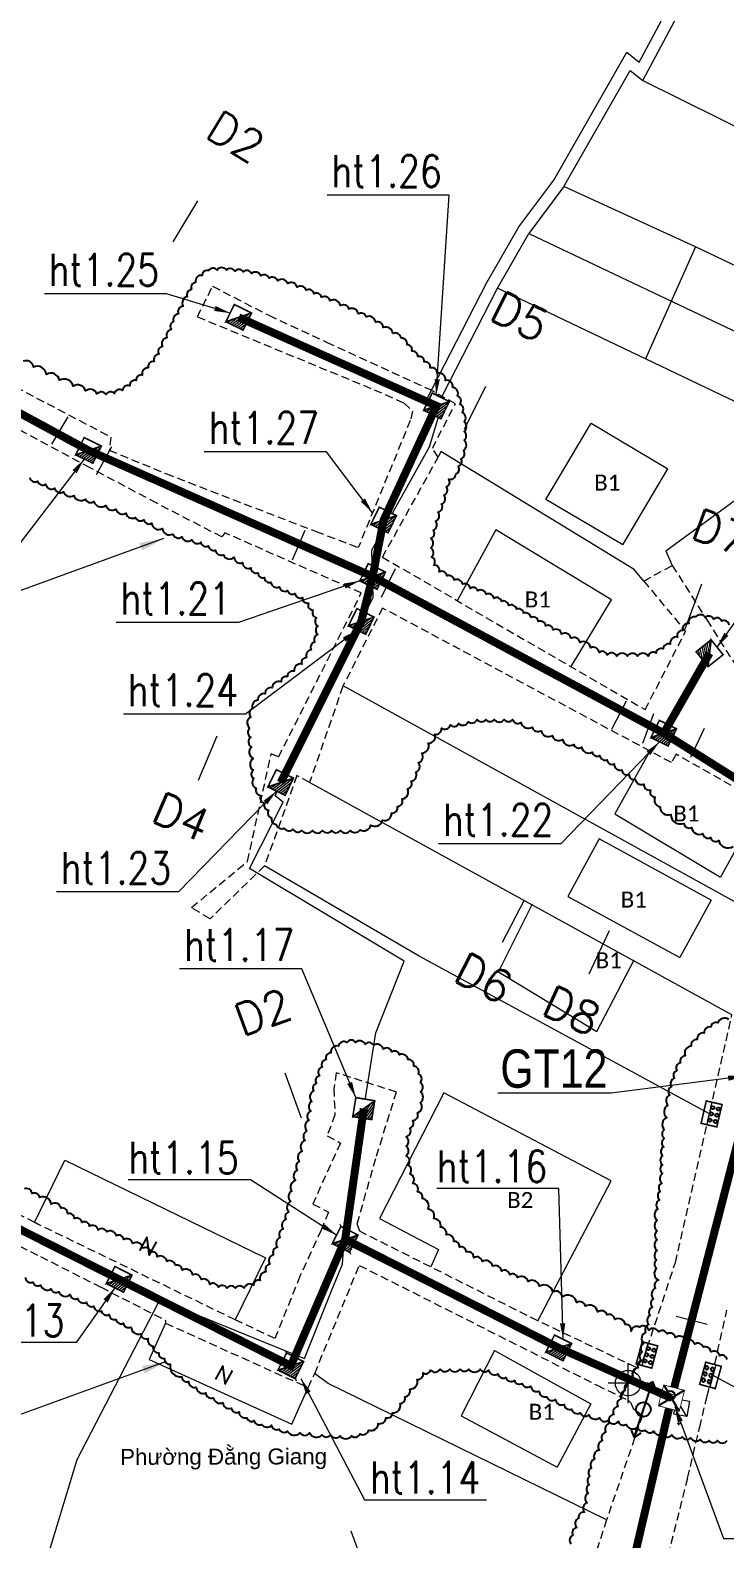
# Model space of a CAD drawing. Header units: metres. Extents: x -225 to 1156, y -96 to 896.
# Drawn here: x 869.5 to 913, y 89.4 to 183.8 of the extents above; entities that cross this region are included whole.
import ezdxf

# ---------------------------------------------------------------- set-up
doc = ezdxf.new("R2010")
doc.units = ezdxf.units.M
doc.header["$MEASUREMENT"] = 0
doc.header["$PDMODE"] = 2
doc.header["$PDSIZE"] = 0.1
for name, pattern in [('ACAD_ISO05W100', [33, 24, -3, 0, -3, 0, -3]), ('DASHED', [0.75, 0.5, -0.25]), ('HIDDEN', [0.375, 0.25, -0.125])]:
    doc.linetypes.add(name, pattern=pattern)
for name, color, linetype in [('Diep_Layer8', 8, 'Continuous'), ('duong', 3, 'Continuous'), ('ga', 5, 'Continuous'), ('GHI CHU', 7, 'Continuous'), ('NOI', 2, 'Continuous'), ('TK cong D300', 7, 'ACAD_ISO05W100'), ('TUYEN', 7, 'Continuous')]:
    doc.layers.add(name, color=color, linetype=linetype)
for name, color, linetype, lineweight in [('LC Khac', 4, 'Continuous', 9), ('LC MANH DUT', 35, 'HIDDEN', 5), ('LC Net dam 1', 30, 'Continuous', 30), ('LC Net manh', 239, 'Continuous', 5), ('LC Net thay', 7, 'Continuous', 25), ('LC Text1', 3, 'Continuous', 20), ('LC Text2', 7, 'Continuous', 25), ('Level 10', 7, 'Continuous', 0), ('Level 46', 7, 'Continuous', 0), ('TK ga cong D300', 4, 'Continuous', 25), ('TK ga cong D500', 7, 'Continuous', 25)]:
    doc.layers.add(name, color=color, linetype=linetype, lineweight=lineweight)
doc.styles.add('ghi chu', font='arial.ttf')
doc.styles.add('LC 3', font='vnsimli.shx', dxfattribs={"width": 0.75})
doc.styles.add('Legend', font='calibri.ttf')
doc.styles.add('T2', font='', dxfattribs={"width": 0.8})
doc.styles.add('TENCOC', font='Vnromanc.shx')
doc.styles.get('T2').set_extended_font_data('.VnArialH')
doc.linetypes.add('ZIGZAG', pattern='A,0.0001,-0.2,[131,ltypeshp.shx,S=0.2,R=0,X=-0.2,Y=0],-0.4,[131,ltypeshp.shx,S=0.2,R=180,X=0.2,Y=0],-0.2', length=0.8001)
doc.dimstyles.get("Standard").update_dxf_attribs({"dimtxt": 0.18, "dimasz": 0.18, "dimexe": 0.18, "dimexo": 0.0625, "dimgap": 0.09, "dimtad": 0, "dimtih": 1, "dimtoh": 1, "dimdec": 4, "dimzin": 0, "dimdsep": 46, "dimtxsty": 'Standard', "dimcen": 0.09, "dimadec": 0, "dimazin": 0, "dimtfac": 1, "dimtdec": 4, "dimtofl": 0, "dimtmove": 0, "dimatfit": 3, "dimfxl": 1, "dimtolj": 1, "dimtzin": 0, "dimarcsym": 0})

# ---------------------------------------------------------------- blocks, each defined once
blk = doc.blocks.new('dj')
at = {"layer": 'Diep_Layer8', "color": 6}
blk.add_line((598291.756, 2304639.493), (598295.458, 2304639.493), dxfattribs=at)
for points in [[(598292.139, 2304639.811), (598291.756, 2304639.493)], [(598292.139, 2304639.175), (598291.756, 2304639.493)], [(598295.074, 2304639.811), (598295.458, 2304639.493)], [(598295.074, 2304639.175), (598295.458, 2304639.493)]]:
    blk.add_lwpolyline(points, dxfattribs=at)
blk.add_circle((598293.607, 2304639.493), 0.459, dxfattribs=at)
blk = doc.blocks.new('NENHIENTRANG')
at = {"layer": 'duong', "color": 4, "linetype": 'HIDDEN', "lineweight": 0, "ltscale": 2}
for p, q in [((-54.682, 76.03), (-53.731, 77.947)), ((-53.731, 77.947), (-50.207, 76.123)), ((-74.039, 75.83), (-60.095, 68.499)), ((-54.682, 76.03), (-43.607, 71.462)), ((-50.207, 76.123), (-46.592, 74.441)), ((-46.592, 74.441), (-40.11, 71.476)), ((-43.607, 71.462), (-41.73, 70.632)), ((-38.532, 70.577), (-40.11, 71.476)), ((-61.395, 66.575), (-68.511, 70.4)), ((-41.73, 70.632), (-41.209, 70.121)), ((-41.209, 70.121), (-41.35, 69.542)), ((-39.964, 67.8), (-38.532, 70.577)), ((-41.35, 69.542), (-44.609, 61.587)), ((-60.095, 68.499), (-60.199, 67.679)), ((-60.199, 67.679), (-56.653, 66.209)), ((-43.101, 60.973), (-39.605, 67.233)), ((-39.605, 67.233), (-39.964, 67.8)), ((-57.223, 64.354), (-61.395, 66.575)), ((-56.653, 66.209), (-47.253, 62.587)), ((-53.154, 62.245), (-57.223, 64.354)), ((-52.963, 62.503), (-53.154, 62.245)), ((-44.418, 58.737), (-52.963, 62.503)), ((-47.253, 62.587), (-44.609, 61.587)), ((-43.101, 60.973), (-26.649, 51.436)), ((-26.737, 59.481), (-24.95, 60.465)), ((-24.95, 60.465), (-22.793, 57.053)), ((-49.597, 48.469), (-44.418, 58.737)), ((-26.737, 59.481), (-24.118, 56.328)), ((-43.095, 57.796), (-45.571, 52.903)), ((-25.007, 48.117), (-43.095, 57.796)), ((-22.793, 57.053), (-16.649, 47.387)), ((-26.653, 51.429), (-24.118, 56.328)), ((-45.571, 52.903), (-47.655, 46.879)), ((-51.546, 41.933), (-50.061, 48.657)), ((-49.6, 48.471), (-50.061, 48.657)), ((-24.709, 48.639), (-25.007, 48.117)), ((-19.96, 45.955), (-24.709, 48.639)), ((-48.45, 47.302), (-50.476, 41.65)), ((-47.655, 46.879), (-48.45, 47.302)), ((-55.053, 39.035), (-51.546, 41.933)), ((-50.476, 41.65), (-53.889, 38.335)), ((-53.889, 38.335), (-55.053, 39.035)), ((-24.754, 16.808), (-21.217, 32.317)), ((-45.988, 28.701), (-46.143, 27.7)), ((-42.223, 27.488), (-45.988, 28.701)), ((-46.143, 27.7), (-46.068, 26.062)), ((-43.47, 23.476), (-42.223, 27.488)), ((-46.068, 26.062), (-46.557, 24.753)), ((-46.557, 24.753), (-45.717, 24.296)), ((-45.717, 24.296), (-47.462, 20.478)), ((-44.674, 19.245), (-43.47, 23.476)), ((-64.863, 19.316), (-68.1, 20.998)), ((-47.462, 20.478), (-46.464, 19.972)), ((-46.464, 19.972), (-46.943, 18.847)), ((-68.478, 19.188), (-64.514, 17.186)), ((-52.315, 13.226), (-64.879, 19.324)), ((-52.315, 13.226), (-64.863, 19.316)), ((-44.519, 18.768), (-44.674, 19.245)), ((-46.943, 18.847), (-48.259, 15.966)), ((-40.069, 16.537), (-44.519, 18.768)), ((-64.514, 17.186), (-60.717, 15.27)), ((-47.339, 9.872), (-44.545, 16.637)), ((-44.545, 16.637), (-29.655, 9.129)), ((-33.372, 13.166), (-40.069, 16.537)), ((-26.75, 10.785), (-24.754, 16.808)), ((-60.717, 15.27), (-56.68, 13.19)), ((-48.259, 15.966), (-49.828, 12.056)), ((-49.828, 12.056), (-52.315, 13.226)), ((-22.44, 9.752), (-21.531, 13.84)), ((-56.68, 13.19), (-56.682, 13.021)), ((-56.682, 13.021), (-47.739, 8.983)), ((-27.233, 10.255), (-33.372, 13.166)), ((-26.75, 10.785), (-27.233, 10.255)), ((-47.739, 8.983), (-47.339, 9.872)), ((-22.769, 8.461), (-22.44, 9.752)), ((-29.655, 9.129), (-27.684, 8.176)), ((-27.684, 8.176), (-27.538, 8.022)), ((-27.538, 8.022), (-27.407, 7.68)), ((-27.407, 7.68), (-27.082, 7.444)), ((-23.234, 6.509), (-22.769, 8.461)), ((-26.821, 7.244), (-29.062, 0.71)), ((-27.082, 7.444), (-26.821, 7.244)), ((-23.992, 3.322), (-23.234, 6.509)), ((-23.992, 3.322), (-26.028, -4.664)), ((-29.062, 0.71), (-31.812, -7.882))]:
    blk.add_line(p, q, dxfattribs=at)
at = {"layer": 'ga', "linetype": 'Continuous', "lineweight": 0}
for p, q in [((-24.715, 8.287), (-24.881, 7.33)), ((-24.715, 8.287), (-23.871, 8.14)), ((-23.871, 8.14), (-24.038, 7.183))]:
    blk.add_line(p, q, dxfattribs=at)
at = {"layer": 'ga', "linetype": 'Continuous', "lineweight": 0, "flags": 128}
for points in [[(-24.038, 7.183), (-24.715, 8.287)], [(-24.038, 7.183), (-24.881, 7.33)]]:
    blk.add_lwpolyline(points, dxfattribs=at)
at = {"layer": 'Level 10', "color": 8, "linetype": 'ByBlock', "lineweight": 13}
for p, q in [((-26.8, 90.82), (-21.82, 100.13)), ((-31.73, 84.18), (-27.58, 91.46)), ((-27.58, 91.46), (-26.8, 90.82)), ((-26.8, 90.82), (-6.48, 80.77)), ((-31.73, 84.18), (-33.94, 81.25)), ((-23.49, 80.42), (-31.73, 84.18)), ((-35.89, 77.82), (-33.94, 81.25)), ((-33.94, 81.25), (-13.961, 71.751)), ((-13.97, 75.87), (-23.49, 80.42)), ((-39.365, 71.052), (-35.89, 77.82)), ((-17.34, 68.96), (-35.89, 77.82)), ((-25.35, 61.38), (-15.91, 68.29)), ((-39.44, 67.59), (-39.605, 67.233)), ((-27.33, 60.2), (-39.44, 67.59)), ((-25.35, 61.38), (-24.95, 60.465)), ((-26.737, 59.481), (-27.33, 60.2)), ((-19.475, 38.537), (-45.55, 52.92)), ((-21.217, 32.317), (-47.655, 46.879)), ((-40.8, 35.99), (-50.476, 41.65)), ((-22.628, 26.127), (-40.8, 35.99)), ((-46.49, 9.25), (-47.34, 9.871)), ((-19.96, 8.43), (-22.44, 9.752)), ((-29.11, 0.73), (-46.49, 9.25))]:
    blk.add_line(p, q, dxfattribs=at)
at = {"layer": 'Level 10', "color": 8, "linetype": 'ByBlock', "lineweight": 0}
for p, q in [((-23.49, 80.42), (-26.63, 73.4)), ((-32.86, 64.59), (-30.03, 69.37)), ((-30.03, 69.37), (-25.22, 66.52)), ((-28.04, 61.75), (-25.22, 66.52)), ((-28.04, 61.75), (-32.86, 64.59)), ((-35.99, 62.69), (-38.408, 58.253)), ((-28.75, 58.31), (-35.99, 62.69)), ((-31.286, 54.124), (-28.75, 58.31)), ((-26.363, 48.843), (-28.54, 44.91)), ((-28.54, 44.91), (-21.92, 40.94)), ((-19.575, 45.232), (-21.92, 40.94)), ((-29.53, 43.34), (-31.49, 39.74)), ((-22.52, 39.51), (-29.53, 43.34)), ((-31.49, 39.74), (-24.48, 35.91)), ((-35.82, 35.01), (-33.7, 39.27)), ((-22.52, 39.51), (-24.48, 35.91)), ((-35.82, 35.01), (-29.67, 31.29)), ((-29.67, 31.29), (-27.33, 35.76)), ((-39.26, 27.44), (-43.29, 19.58)), ((-28.77, 21.94), (-39.26, 27.44)), ((-64.879, 19.324), (-62.99, 23.215)), ((-62.99, 23.215), (-50.426, 17.118)), ((-33.372, 13.166), (-28.77, 21.94)), ((-43.29, 19.58), (-39.59, 17.64)), ((-50.426, 17.118), (-52.315, 13.226)), ((-39.59, 17.64), (-40.069, 16.537)), ((-56.682, 13.021), (-57.701, 10.734)), ((-57.701, 10.734), (-48.769, 6.702)), ((-48.769, 6.702), (-47.739, 8.983))]:
    blk.add_line(p, q, dxfattribs=at)
at = {"layer": 'Level 10', "color": 8, "linetype": 'ByBlock', "lineweight": 0, "ltscale": 2}
for p, q in [((-36.09, 11.31), (-38.16, 7.22)), ((-36.09, 11.31), (-30.04, 7.97)), ((-30.04, 7.97), (-32.15, 4.01)), ((-38.16, 7.22), (-32.15, 4.01))]:
    blk.add_line(p, q, dxfattribs=at)
at = {"layer": 'Level 10', "color": 1, "linetype": 'Continuous', "lineweight": 13, "flags": 128}
blk.add_lwpolyline([(-66.25, -8.88), (-62.21, 4.49), (-57.14, 14.28), (-54.81, 13.59), (-47.98, 10.8), (-46.24, 15.14), (-45.6, 16.72)], dxfattribs=at)
at = {"layer": 'Level 10', "color": 8, "linetype": 'Continuous', "lineweight": 0}
blk.add_point((-24.54, 6.74), dxfattribs=at)
at = {"layer": 'Level 46', "color": 1, "linetype": 'Continuous', "lineweight": 0, "ltscale": 2, "flags": 128}
blk.add_lwpolyline([(-46.24, 15.14), (-45.6, 16.72), (-45.46, 18.94), (-43.51, 31.19), (-41.73, 35.68), (-51.42, 41.48), (-49.31, 45.63), (-49.82, 46.03), (-49.11, 47.71), (-46.22, 53.26), (-43.68, 58.48), (-43.75, 61.41), (-40.14, 67.88), (-39.41, 70.3), (-40.35, 70.78), (-36.55, 78.18), (-34.56, 81.67), (-32.36, 84.59), (-27.79, 92.61), (-27.03, 91.98), (-22.5, 100.45)], dxfattribs=at)
at = {"layer": 'Diep_Layer8', "linetype": 'Continuous', "lineweight": 0, "rotation": 71.63617217680701}
blk.add_blockref('dj', (1998756.842, -1293894.453), dxfattribs=at)
at = {"layer": 'GHI CHU', "linetype": 'Continuous', "lineweight": 0, "char_height": 1, "attachment_point": 1}
for s, width, heights, insert, rotation, style in [('N', 2.31409, [0.2], (-57.568, 17.156), 151.40021, 'Legend'), ('N', 2.31409, [0.2], (-52.815, 9.095), 151.40021, 'Legend'), ('\\pt3;Phường Đằng Giang', 20.90461, [0], (-59.522, 5.141), 0.17612, 'ghi chu')]:
    blk.add_mtext_dynamic_manual_height_columns(s, width=width, gutter_width=1, heights=heights, dxfattribs=dict(at, insert=insert, rotation=rotation, style=style))
at = {"layer": 'Level 10', "color": 8, "linetype": 'Continuous', "lineweight": 13, "style": 'Legend'}
for s, p in [('B1', (-29.84, 65.15)), ('B1', (-34.187, 57.833)), ('B1', (-24.89, 44.43)), ('B1', (-28.18, 39.04)), ('B1', (-29.75, 35.24)), ('B2', (-35.29, 20.23))]:
    blk.add_text(s, height=1, dxfattribs=at).set_placement(p)
at = {"layer": 'Level 10', "color": 8, "linetype": 'Continuous', "lineweight": 0, "style": 'Legend'}
blk.add_text('B1', height=1, dxfattribs=at).set_placement((-33.94, 6.97))
blk = doc.blocks.new('bu lon')
at = {"layer": 'LC Khac', "color": 9}
for p, q in [((0, -0.786), (0, 0.786)), ((0.786, 0), (-0.786, 0))]:
    blk.add_line(p, q, dxfattribs=at)
at = {"layer": 'LC Khac', "color": 7}
blk.add_circle((0, 0), 0.5, dxfattribs=at)
blk = doc.blocks.new('MM')
at = {"layer": 'LC Khac', "xscale": 2.289702860291335, "yscale": 2.289702860291335, "zscale": 2.289702860291335}
blk.add_blockref('bu lon', (0, 0), dxfattribs=at)
blk = doc.blocks.new('COCTRENTUYEN')
at = {"layer": 'TUYEN', "color": 5, "lineweight": 0}
for p, q in [((18.043, 244.177), (16.499, 241.605)), ((36.068, 232.545), (34.739, 229.856)), ((49.605, 220.171), (48.562, 217.358)), ((19.259, 210.645), (18.082, 207.886)), ((38.489, 200.393), (37.118, 197.724)), ((43.822, 198.459), (42.551, 195.741))]:
    blk.add_line(p, q, dxfattribs=at)
at = {"layer": 'TUYEN', "color": 2, "lineweight": 0}
for p, q in [((9.922, 230.643), (8.893, 228.928)), ((12.666, 228.762), (11.699, 227.012)), ((24.755, 223.521), (23.97, 221.682)), ((30.429, 221.137), (29.543, 219.345)), ((44.887, 212.845), (43.973, 211.066)), ((46.599, 212.061), (45.904, 210.186)), ((49.756, 211.139), (48.909, 209.327)), ((23.513, 189.579), (24.534, 186.758)), ((26.949, 180.09), (27.63, 178.209)), ((48.013, 174.339), (49.949, 173.837)), ((23.544, 172.168), (24.229, 170.288)), ((45.458, 171.036), (44.552, 169.253)), ((27.65, 160.892), (28.676, 158.073))]:
    blk.add_line(p, q, dxfattribs=at)
at = {"layer": 'LC MANH DUT', "xscale": 0.6987324145411622, "yscale": 0.6987324145411622, "zscale": 0.6987324145411622, "rotation": 359.999216292062}
blk.add_blockref('MM', (45.005, 170.144), dxfattribs=at)
at = {"layer": 'TUYEN', "color": 5, "lineweight": 0, "style": 'TENCOC'}
for s, rotation, p in [('D2', 329.03536, (18.422, 248.234)), ('D5', 333.69576, (36.214, 236.815)), ('D7', 339.66404, (48.811, 223.099)), ('D4', 336.88602, (15.043, 205.377)), ('D6', 332.80606, (33.951, 195.416)), ('D8', 334.92312, (39.472, 193.318))]:
    blk.add_text(s, height=2, rotation=rotation, dxfattribs=at).set_placement(p)
at = {"layer": 'TUYEN', "color": 2, "lineweight": 0, "style": 'TENCOC'}
blk.add_text('D2', height=2, rotation=19.90392, dxfattribs=at).set_placement((20.823, 191.834))
blk = doc.blocks.new('GALOAI1')
at = {"layer": 'TK ga cong D500', "const_width": 0.1}
blk.add_lwpolyline([(-1.3, 1.3), (-1.3, 0), (0, 0), (0, 1.3), (-1.3, 1.3)], dxfattribs=at)
at = {"linetype": 'Continuous'}
blk.add_wipeout([(-1.3, 1.3), (0, 1.3), (0, 0), (-1.3, 0)], dxfattribs=at)
for p, q in [((0, 1.3), (-1.3, 0)), ((-1.3, 1.3), (0, 0))]:
    blk.add_line(p, q)
at = {"layer": 'TK ga cong D500'}
for p, q in [((-0.811, 0.78), (-0.749, 0.78)), ((-0.78, 0.811), (-0.78, 0.749))]:
    blk.add_line(p, q, dxfattribs=at)
for radius in [0.3, 0.0306]:
    blk.add_circle((-0.78, 0.78), radius, dxfattribs=at)
blk = doc.blocks.new('GALOAI2')
at = {"linetype": 'Continuous'}
blk.add_wipeout([(-0.6, 0.6), (0.6, 0.6), (0.6, -0.6), (-0.6, -0.6)], dxfattribs=at)
at = {"layer": 'LC Net manh', "linetype": 'Continuous'}
h = blk.add_hatch(dxfattribs=at)
h.set_pattern_fill('ANSI31', color=256, angle=18.72017)
h.set_pattern_definition([(63.720168, (-430.56159, -204.90511), (-0.112080292, 0.05534445), [])])
h.paths.add_polyline_path([(0.6, 0.6), (-0.6, -0.6), (0.6, -0.6)])
at = {"layer": 'TK ga cong D300', "const_width": 0.1}
blk.add_lwpolyline([(-0.6, -0.6), (0.6, -0.6), (0.6, 0.6), (-0.6, 0.6), (-0.6, -0.6), (0.6, 0.6)], dxfattribs=at)
blk = doc.blocks.new('HOGATHU')
at = {"layer": 'LC Net manh', "color": 2, "linetype": 'Continuous', "flags": 128}
blk.add_lwpolyline([(0.72, 0), (-0.72, 0)], dxfattribs=at)
at = {"layer": 'NOI', "color": 5, "const_width": 0.1}
blk.add_lwpolyline([(0.72, -0.65), (-0.72, -0.65), (-0.72, 0.36), (0.72, 0.36), (0.72, -0.65)], dxfattribs=at)
at = {"layer": 'TK cong D300'}
for centre in [(-0.401, -0.128), (-0.401, -0.488), (0, -0.128), (0, -0.488), (0.401, -0.128), (0.401, -0.488)]:
    blk.add_circle(centre, 0.101, dxfattribs=at)

msp = doc.modelspace()

# ---------------------------------------------------------------- linework, layer by layer
at = {"layer": 'TK ga cong D500', "linetype": 'DASHED', "ltscale": 3, "const_width": 0.5}
msp.add_lwpolyline([(862.425, -69.311), (867.265, -51.404), (872.167, -33.567), (876.997, -17.364), (881.282, -2.989), (885.567, 11.386), (891.421, 30.509), (897.406, 49.592), (903.392, 68.676), (905.7, 81.113), (909.683, 98.195), (914.695, 117.556), (920.68, 131.525), (921.53, 132.508), (925.414, 134.628), (947.645, 148.101), (950.687, 149.944), (965.237, 158.736), (979.788, 167.53), (994.765, 176.449)], dxfattribs=at)

# ---------------------------------------------------------------- block references
at = {"layer": 'LC Net dam 1', "linetype": 'Continuous', "lineweight": 0}
msp.add_blockref('NENHIENTRANG', (934.683, 89.868), dxfattribs=at)
at = {"layer": 'LC Net dam 1', "linetype": 'Continuous'}
for p, rotation in [((912.051, 116.019), 76.90929000489328), ((908.007, 100.935), 74.87537840154896)]:
    msp.add_blockref('HOGATHU', p, dxfattribs=dict(at, rotation=rotation))
at = {"layer": 'LC Net dam 1', "linetype": 'Continuous', "xscale": -1, "rotation": 254.8753784014817}
msp.add_blockref('HOGATHU', (912.265, 99.579), dxfattribs=at)
at = {"layer": 'LC Text2', "linetype": 'Continuous', "lineweight": 0}
msp.add_blockref('COCTRENTUYEN', (861.965, -71.013), dxfattribs=at)

# ---------------------------------------------------------------- texts
at = {"layer": 'LC Text1', "color": 3, "style": 'LC 3', "width": 0.8}
for s, rotation, p in [('ht1.26', 359.99922, (888.395, 174.018)), ('ht1.25', 359.99922, (870.695, 167.844)), ('ht1.27', 359.99922, (880.712, 157.951)), ('ht1.21', 359.99922, (875.194, 147.257)), ('ht1.24', 359.99922, (875.649, 141.521)), ('ht1.22', 359.99922, (895.379, 133.4)), ('ht1.23', 359.99922, (871.452, 130.391)), ('ht1.17', 359.99922, (879.166, 125.565)), ('ht1.15', 359.99922, (875.68, 112.249)), ('ht1.16', 359.99922, (894.992, 111.709)), ('ht1.13', 359.99922, (864.771, 102.059)), ('ht1.14', 0.00078, (890.809, 92.22))]:
    msp.add_text(s, height=1.9947, rotation=rotation, dxfattribs=at).set_placement(p)
at = {"layer": 'LC Text2', "style": 'T2', "width": 0.8}
msp.add_text('GT12', height=2.4, rotation=0, dxfattribs=at).set_placement((898.967, 117.627))

# ---------------------------------------------------------------- leaders
at = {"layer": 'LC Net thay', "linetype": 'Continuous'}
for points, override in [([(877.878, 152.011), (848.121, 141.243), (800.058, 141.243)], {"dimtxt": 0.5, "dimasz": 1.5, "dimgap": 0.09, "dimtad": 0, "dimdec": 2, "dimdsep": 0, "dimtdec": 2, "dimtix": 1, "dimlwd": 0, "dimlwe": 0}), ([(914.229, 118.349), (905.903, 117.296), (898.802, 117.296)], {"dimtxt": 0.5, "dimasz": 1, "dimgap": 0.09, "dimtad": 0, "dimdec": 2, "dimdsep": 0, "dimtdec": 2, "dimtix": 1, "dimlwd": 0, "dimlwe": 0}), ([(878.037, 100.476), (848.281, 89.708), (800.218, 89.708)], {"dimtxt": 0.5, "dimasz": 1.5, "dimgap": 0.09, "dimtad": 0, "dimdec": 2, "dimdsep": 0, "dimtdec": 2, "dimtix": 1, "dimlwd": 0, "dimlwe": 0})]:
    msp.add_leader(points, dimstyle='Standard', override=override, dxfattribs=at)

# ---------------------------------------------------------------- next in the draw order: block references
at = {"layer": 'LC Net dam 1', "linetype": 'Continuous'}
for p, rotation in [((882.588, 165.865), 333.7887338874639), ((894.973, 160.321), 333.7887338874639), ((873.186, 157.532), 333.7887338874639), ((891.663, 153.175), 333.7887338874639), ((890.972, 149.639), 333.7887338874639), ((890.261, 146.823), 333.7887338874639), ((912.071, 144.833), 218.6058655625236), ((909.2, 139.827), 333.7887338874639), ((885.218, 136.738), 333.7887338874639), ((890.418, 116.319), 350.9553334652744), ((889.255, 108.136), 333.2601689759512), ((875.104, 105.63), 333.2601689759512), ((902.626, 101.34), 333.2601689759512), ((885.852, 100.215), 333.2601689759512)]:
    msp.add_blockref('GALOAI2', p, dxfattribs=dict(at, rotation=rotation))
at = {"layer": 'TK ga cong D500', "rotation": 345.4850414724394}
msp.add_blockref('GALOAI1', (910.149, 97.403), dxfattribs=at)

# ---------------------------------------------------------------- next in the draw order: linework, layer by layer
at = {"layer": 'LC Net thay', "linetype": 'Continuous', "flags": 128}
for points in [[(913.287, 146.589, 0.520567), (912.841, 146.849, 0.520567), (912.841, 146.849, 0.520567), (912.321, 146.96, 0.520567), (912.321, 146.96, 0.520567), (911.801, 147.072, 0.520567), (911.801, 147.072, 0.520567), (911.206, 147.109, 0.520567), (911.206, 147.109, 0.520567), (910.76, 146.7, 0.520567), (910.76, 146.7, 0.520567), (910.388, 146.254, 0.520567), (910.388, 146.254, 0.520567), (910.053, 145.845, 0.520567), (910.053, 145.845, 0.520567), (909.607, 145.4, 0.520567), (909.607, 145.4, 0.520567), (909.161, 145.102, 0.520567), (909.161, 145.102, 0.520567), (908.715, 144.842, 0.520567), (908.715, 144.842, 0.520567), (908.232, 144.657, 0.520567), (908.232, 144.657, 0.520567), (907.563, 144.657, 0.520567), (907.563, 144.657, 0.520567), (906.931, 144.657, 0.520567), (906.931, 144.657, 0.520567), (906.262, 144.657, 0.520567), (906.262, 144.657, 0.520567), (905.667, 144.731, 0.520567), (905.667, 144.731, 0.520567), (905.146, 144.879, 0.520567), (905.146, 144.879, 0.520567), (904.626, 145.177, 0.520567), (904.626, 145.177, 0.520567), (903.957, 145.511, 0.520567), (903.957, 145.511, 0.520567), (903.399, 145.771, 0.520567), (903.399, 145.771, 0.520567), (902.805, 146.031, 0.520567), (902.805, 146.031, 0.520567), (902.284, 146.291, 0.520567), (902.284, 146.291, 0.520567), (901.801, 146.551, 0.520567), (901.801, 146.551, 0.520567), (901.355, 146.811, 0.520567), (901.355, 146.811, 0.520567), (900.872, 147.072, 0.520567), (900.872, 147.072, 0.520567), (900.425, 147.332, 0.520567), (900.425, 147.332, 0.520567), (899.979, 147.592, 0.520567), (899.979, 147.592, 0.520567), (899.496, 147.815, 0.520567), (899.496, 147.815, 0.520567), (899.05, 148.075, 0.520567), (899.05, 148.075, 0.520567), (898.567, 148.261, 0.520567), (898.567, 148.261, 0.520567), (898.084, 148.521, 0.520567), (898.084, 148.521, 0.520567), (897.563, 148.744, 0.520567), (897.563, 148.744, 0.520567), (897.08, 148.892, 0.520567), (897.08, 148.892, 0.520567), (896.597, 149.152, 0.520567), (896.597, 149.152, 0.520567), (896.076, 149.412, 0.520567), (896.076, 149.412, 0.520567), (895.63, 149.672, 0.520567), (895.63, 149.672, 0.520567), (895.147, 149.932, 0.520567), (895.147, 149.932, 0.520567), (894.803, 150.351, 0.520567), (894.803, 150.351, 0.520567), (894.654, 150.872, 0.520567), (894.654, 150.872, 0.520567), (894.617, 151.429, 0.520567), (894.617, 151.429, 0.520567), (894.617, 152.023, 0.520567), (894.617, 152.023, 0.520567), (894.765, 152.544, 0.520567), (894.765, 152.544, 0.520567), (894.914, 153.101, 0.520567), (894.914, 153.101, 0.520567), (895.063, 153.658, 0.520567), (895.063, 153.658, 0.520567), (895.286, 154.178, 0.520567), (895.286, 154.178, 0.520567), (895.434, 154.736, 0.520567), (895.434, 154.736, 0.520567), (895.583, 155.256, 0.520567), (895.583, 155.256, 0.520567), (895.732, 155.739, 0.520567), (895.732, 155.739, 0.520567), (896.174, 156.047, 0.520567), (896.174, 156.047, 0.520567), (896.322, 156.53, 0.520567), (896.322, 156.53, 0.520567), (896.508, 157.013, 0.520567), (896.508, 157.013, 0.520567), (896.657, 157.533, 0.520567), (896.657, 157.533, 0.520567), (896.694, 158.164, 0.520567), (896.694, 158.164, 0.520567), (896.694, 158.722, 0.520567), (896.694, 158.722, 0.520567), (896.694, 159.316, 0.520567), (896.694, 159.316, 0.520567), (896.583, 159.911, 0.520567), (896.583, 159.911, 0.520567), (896.434, 160.431, 0.520567), (896.434, 160.431, 0.520567), (896.285, 160.951, 0.520567), (896.285, 160.951, 0.520567), (895.988, 161.471, 0.520567), (895.988, 161.471, 0.520567), (895.542, 161.917, 0.520567), (895.542, 161.917, 0.520567), (895.021, 162.363, 0.520567), (895.021, 162.363, 0.520567), (894.575, 162.697, 0.520567), (894.575, 162.697, 0.520567), (894.204, 163.069, 0.520567), (894.204, 163.069, 0.520567), (893.795, 163.403, 0.520567), (893.795, 163.403, 0.520567), (893.423, 163.737, 0.520567), (893.423, 163.737, 0.520567), (893.126, 164.146, 0.520567), (893.126, 164.146, 0.520567), (892.754, 164.555, 0.520567), (892.754, 164.555, 0.520567), (892.233, 164.852, 0.520567), (892.233, 164.852, 0.520567), (891.639, 165.224, 0.520567), (891.639, 165.224, 0.520567), (891.155, 165.558, 0.520567), (891.155, 165.558, 0.520567), (890.561, 165.892, 0.520567), (890.561, 165.892, 0.520567), (890.077, 166.078, 0.520567), (890.077, 166.078, 0.520567), (889.483, 166.375, 0.520567), (889.483, 166.375, 0.520567), (888.962, 166.598, 0.520567), (888.962, 166.598, 0.520567), (888.293, 166.896, 0.520567), (888.293, 166.896, 0.520567), (887.773, 167.118, 0.520567), (887.773, 167.118, 0.520567), (887.289, 167.341, 0.520567), (887.289, 167.341, 0.520567), (886.806, 167.564, 0.520567), (886.806, 167.564, 0.520567), (886.249, 167.75, 0.520567), (886.249, 167.75, 0.520567), (885.654, 167.973, 0.520567), (885.654, 167.973, 0.520567), (885.022, 168.159, 0.520567), (885.022, 168.159, 0.520567), (884.501, 168.307, 0.520567), (884.501, 168.307, 0.520567), (883.981, 168.456, 0.520567), (883.981, 168.456, 0.520567), (883.386, 168.605, 0.520567), (883.386, 168.605, 0.520567), (882.866, 168.716, 0.520567), (882.866, 168.716, 0.520567), (882.345, 168.753, 0.520567), (882.345, 168.753, 0.520567), (881.825, 168.828, 0.520567), (881.825, 168.828, 0.520567), (881.23, 168.828, 0.520567), (881.23, 168.828, 0.520567), (880.71, 168.79, 0.520567), (880.71, 168.79, 0.520567), (880.301, 168.493, 0.520567), (880.301, 168.493, 0.520567), (879.892, 168.047, 0.520567), (879.892, 168.047, 0.520567), (879.632, 167.601, 0.520567), (879.632, 167.601, 0.520567), (879.371, 167.156, 0.520567), (879.371, 167.156, 0.520567), (879.111, 166.561, 0.520567), (879.111, 166.561, 0.520567), (878.814, 166.078, 0.520567), (878.814, 166.078, 0.520567), (878.516, 165.595, 0.520567), (878.516, 165.595, 0.520567), (878.368, 165.112, 0.520567), (878.368, 165.112, 0.520567), (878.108, 164.592, 0.520567), (878.108, 164.592, 0.520567), (877.81, 164.035, 0.520567), (877.81, 164.035, 0.520567), (877.587, 163.552, 0.520567), (877.587, 163.552, 0.520567), (877.29, 163.106, 0.520567), (877.29, 163.106, 0.520567), (876.918, 162.697, 0.520567), (876.918, 162.697, 0.520567), (876.546, 162.251, 0.520567), (876.546, 162.251, 0.520567), (876.175, 161.917, 0.520567), (876.175, 161.917, 0.520567), (875.766, 161.582, 0.520567), (875.766, 161.582, 0.520567), (875.32, 161.285, 0.520567), (875.32, 161.285, 0.520567), (874.799, 161.099, 0.520567), (874.799, 161.099, 0.520567), (874.279, 161.025, 0.520567), (874.279, 161.025, 0.520567), (873.71, 161.067, 0.520567), (873.71, 161.067, 0.520567), (873.003, 161.253, 0.520567), (873.003, 161.253, 0.520567), (872.223, 161.55, 0.520567), (872.223, 161.55, 0.520567), (871.368, 161.921, 0.520567), (871.368, 161.921, 0.520567), (870.55, 162.293, 0.520567), (870.55, 162.293, 0.520567), (869.732, 162.739, 0.520567), (869.732, 162.739, 0.520567), (869.1, 163.11, 0.520567)], [(869.509, 155.828, 0.520567), (869.992, 155.605, 0.520567), (869.992, 155.605, 0.520567), (870.513, 155.419, 0.520567), (870.513, 155.419, 0.520567), (871.07, 155.159, 0.520567), (871.07, 155.159, 0.520567), (871.628, 154.936, 0.520567), (871.628, 154.936, 0.520567), (872.26, 154.713, 0.520567), (872.26, 154.713, 0.520567), (873.003, 154.49, 0.520567), (873.003, 154.49, 0.520567), (873.524, 154.342, 0.520567), (873.524, 154.342, 0.520567), (874.267, 154.082, 0.520567), (874.267, 154.082, 0.520567), (874.899, 153.859, 0.520567), (874.899, 153.859, 0.520567), (875.531, 153.599, 0.520567), (875.531, 153.599, 0.520567), (876.126, 153.339, 0.520567), (876.126, 153.339, 0.520567), (876.646, 153.19, 0.520567), (876.646, 153.19, 0.520567), (877.13, 152.967, 0.520567), (877.13, 152.967, 0.520567), (877.799, 152.633, 0.520567), (877.799, 152.633, 0.520567), (878.468, 152.298, 0.520567), (878.468, 152.298, 0.520567), (879.026, 152.113, 0.520567), (879.026, 152.113, 0.520567), (879.657, 151.927, 0.520567), (879.657, 151.927, 0.520567), (880.215, 151.778, 0.520567), (880.215, 151.778, 0.520567), (880.698, 151.555, 0.520567), (880.698, 151.555, 0.520567), (881.144, 151.295, 0.520567), (881.144, 151.295, 0.520567), (881.628, 150.998, 0.520567), (881.628, 150.998, 0.520567), (882.301, 150.839, 0.520567), (882.301, 150.839, 0.520567), (882.821, 150.505, 0.520567), (882.821, 150.505, 0.520567), (883.342, 150.171, 0.520567), (883.342, 150.171, 0.520567), (883.788, 149.873, 0.520567), (883.788, 149.873, 0.520567), (884.197, 149.576, 0.520567), (884.197, 149.576, 0.520567), (884.606, 149.279, 0.520567), (884.606, 149.279, 0.520567), (885.126, 148.982, 0.520567), (885.126, 148.982, 0.520567), (885.647, 148.759, 0.520567), (885.647, 148.759, 0.520567), (886.13, 148.573, 0.520567), (886.13, 148.573, 0.520567), (886.576, 148.313, 0.520567), (886.576, 148.313, 0.520567), (886.948, 147.978, 0.520567), (886.948, 147.978, 0.520567), (887.245, 147.533, 0.520567), (887.245, 147.533, 0.520567), (887.468, 147.05, 0.520567), (887.468, 147.05, 0.520567), (887.543, 146.529, 0.520567), (887.543, 146.529, 0.520567), (887.543, 146.009, 0.520567), (887.543, 146.009, 0.520567), (887.357, 145.526, 0.520567), (887.357, 145.526, 0.520567), (887.134, 145.043, 0.520567), (887.134, 145.043, 0.520567), (886.836, 144.56, 0.520567), (886.836, 144.56, 0.520567), (886.539, 144.152, 0.520567), (886.539, 144.152, 0.520567), (886.056, 143.706, 0.520567), (886.056, 143.706, 0.520567), (885.647, 143.371, 0.520567), (885.647, 143.371, 0.520567), (885.238, 143.037, 0.520567), (885.238, 143.037, 0.520567), (884.68, 142.665, 0.520567), (884.68, 142.665, 0.520567), (884.234, 142.294, 0.520567), (884.234, 142.294, 0.520567), (883.788, 141.885, 0.520567), (883.788, 141.885, 0.520567), (883.453, 141.365, 0.520567), (883.453, 141.365, 0.520567), (883.342, 140.845, 0.520567), (883.342, 140.845, 0.520567), (883.268, 140.139, 0.520567), (883.268, 140.139, 0.520567), (883.342, 139.582, 0.520567), (883.342, 139.582, 0.520567), (883.379, 138.95, 0.520567), (883.379, 138.95, 0.520567), (883.491, 138.244, 0.520567), (883.491, 138.244, 0.520567), (883.491, 137.501, 0.520567), (883.491, 137.501, 0.520567), (883.528, 136.981, 0.520567), (883.528, 136.981, 0.520567), (883.679, 136.378, 0.520567), (883.679, 136.378, 0.520567), (883.977, 135.932, 0.520567), (883.977, 135.932, 0.520567), (884.2, 135.449, 0.520567), (884.2, 135.449, 0.520567), (884.46, 135.004, 0.520567), (884.46, 135.004, 0.520567), (884.646, 134.521, 0.520567), (884.646, 134.521, 0.520567), (884.943, 134.112, 0.520567), (884.943, 134.112, 0.520567), (885.426, 133.889, 0.520567), (885.426, 133.889, 0.520567), (885.984, 133.815, 0.520567), (885.984, 133.815, 0.520567), (886.542, 133.74, 0.520567), (886.542, 133.74, 0.520567), (887.211, 133.74, 0.520567), (887.211, 133.74, 0.520567), (887.843, 133.74, 0.520567), (887.843, 133.74, 0.520567), (888.4, 133.74, 0.520567), (888.4, 133.74, 0.520567), (888.958, 133.74, 0.520567), (888.958, 133.74, 0.520567), (889.59, 133.74, 0.520567), (889.59, 133.74, 0.520567), (890.185, 133.777, 0.520567), (890.185, 133.777, 0.520567), (890.854, 134.075, 0.520567), (890.854, 134.075, 0.520567), (891.597, 134.372, 0.520567), (891.597, 134.372, 0.520567), (892.155, 134.818, 0.520567), (892.155, 134.818, 0.520567), (892.526, 135.226, 0.520567), (892.526, 135.226, 0.520567), (892.824, 135.709, 0.520567), (892.824, 135.709, 0.520567), (893.158, 136.341, 0.520567), (893.158, 136.341, 0.520567), (893.381, 136.824, 0.520567), (893.381, 136.824, 0.520567), (893.679, 137.381, 0.520567), (893.679, 137.381, 0.520567), (893.828, 137.976, 0.520567), (893.828, 137.976, 0.520567), (894.051, 138.57, 0.520567), (894.051, 138.57, 0.520567), (894.459, 139.202, 0.520567), (894.459, 139.202, 0.520567), (894.868, 139.759, 0.520567), (894.868, 139.759, 0.520567), (895.277, 140.131, 0.520567), (895.277, 140.131, 0.520567), (895.835, 140.354, 0.520567), (895.835, 140.354, 0.520567), (896.355, 140.428, 0.520567), (896.355, 140.428, 0.520567), (896.95, 140.54, 0.520567), (896.95, 140.54, 0.520567), (897.508, 140.688, 0.520567), (897.508, 140.688, 0.520567), (898.065, 140.688, 0.520567), (898.065, 140.688, 0.520567), (898.586, 140.688, 0.520567), (898.586, 140.688, 0.520567), (899.218, 140.688, 0.520567), (899.218, 140.688, 0.520567), (899.738, 140.688, 0.520567), (899.738, 140.688, 0.520567), (900.259, 140.502, 0.520567), (900.259, 140.502, 0.520567), (900.965, 140.205, 0.520567), (900.965, 140.205, 0.520567), (901.522, 139.982, 0.520567), (901.522, 139.982, 0.520567), (902.229, 139.685, 0.520567), (902.229, 139.685, 0.520567), (902.861, 139.425, 0.520567), (902.861, 139.425, 0.520567), (903.567, 139.128, 0.520567), (903.567, 139.128, 0.520567), (904.05, 138.942, 0.520567), (904.05, 138.942, 0.520567), (904.719, 138.645, 0.520567), (904.719, 138.645, 0.520567), (905.203, 138.422, 0.520567), (905.203, 138.422, 0.520567), (905.649, 138.162, 0.520567), (905.649, 138.162, 0.520567), (906.095, 137.902, 0.520567), (906.095, 137.902, 0.520567), (906.578, 137.53, 0.520567), (906.578, 137.53, 0.520567), (907.024, 137.233, 0.520567), (907.024, 137.233, 0.520567), (907.433, 136.936, 0.520567), (907.433, 136.936, 0.520567), (907.953, 136.638, 0.520567), (907.953, 136.638, 0.520567), (908.362, 136.267, 0.520567), (908.362, 136.267, 0.520567), (908.66, 135.821, 0.520567), (908.66, 135.821, 0.520567), (908.972, 135.218, 0.520567), (908.972, 135.218, 0.520567), (909.641, 134.735, 0.520567), (909.641, 134.735, 0.520567), (910.459, 134.178, 0.520567), (910.459, 134.178, 0.520567), (910.942, 133.918, 0.520567), (910.942, 133.918, 0.520567), (911.648, 133.547, 0.520567), (911.648, 133.547, 0.520567), (912.131, 133.286, 0.520567), (912.131, 133.286, 0.520567), (912.652, 133.101, 0.520567), (912.652, 133.101, 0.520567), (913.544, 132.729, 0.520567)], [(913.265, 121.907, 0.520567), (912.594, 121.683, 0.520567), (912.594, 121.683, 0.520567), (912.146, 121.422, 0.520567), (912.146, 121.422, 0.520567), (911.736, 121.049, 0.520567), (911.736, 121.049, 0.520567), (911.288, 120.639, 0.520567), (911.288, 120.639, 0.520567), (910.915, 120.229, 0.520567), (910.915, 120.229, 0.520567), (910.542, 119.633, 0.520567), (910.542, 119.633, 0.520567), (910.244, 119.185, 0.520567), (910.244, 119.185, 0.520567), (910.02, 118.7, 0.520567), (910.02, 118.7, 0.520567), (909.871, 118.216, 0.520567), (909.871, 118.216, 0.520567), (909.684, 117.694, 0.520567), (909.684, 117.694, 0.520567), (909.572, 117.172, 0.520567), (909.572, 117.172, 0.520567), (909.46, 116.538, 0.520567), (909.46, 116.538, 0.520567), (909.386, 115.755, 0.520567), (909.386, 115.755, 0.520567), (909.236, 115.01, 0.520567), (909.236, 115.01, 0.520567), (909.236, 114.45, 0.520567), (909.236, 114.45, 0.520567), (909.199, 113.928, 0.520567), (909.199, 113.928, 0.520567), (909.124, 113.369, 0.520567), (909.124, 113.369, 0.520567), (909.124, 112.81, 0.520567), (909.124, 112.81, 0.520567), (909.124, 112.251, 0.520567), (909.124, 112.251, 0.520567), (909.087, 111.654, 0.520567), (909.087, 111.654, 0.520567), (908.975, 111.132, 0.520567), (908.975, 111.132, 0.520567), (908.938, 110.61, 0.520567), (908.938, 110.61, 0.520567), (908.826, 110.051, 0.520567), (908.826, 110.051, 0.520567), (908.789, 109.305, 0.520567), (908.789, 109.305, 0.520567), (908.789, 108.672, 0.520567), (908.789, 108.672, 0.520567), (908.789, 108.112, 0.520567), (908.789, 108.112, 0.520567), (908.789, 107.441, 0.520567), (908.789, 107.441, 0.520567), (908.751, 106.845, 0.520567), (908.751, 106.845, 0.520567), (908.751, 106.323, 0.520567), (908.751, 106.323, 0.520567), (908.863, 105.577, 0.520567), (908.863, 105.577, 0.520567), (908.676, 105.079, 0.520567), (908.676, 105.079, 0.520567), (908.564, 104.408, 0.520567), (908.564, 104.408, 0.520567), (908.49, 103.886, 0.520567), (908.49, 103.886, 0.520567), (908.341, 103.364, 0.520567), (908.341, 103.364, 0.520567), (908.266, 102.805, 0.520567), (908.266, 102.805, 0.520567), (908.08, 102.32, 0.520567), (908.08, 102.32, 0.520567), (907.93, 101.612, 0.520567), (907.93, 101.612, 0.520567), (907.856, 101.09, 0.520567), (907.856, 101.09, 0.520567), (907.818, 100.531, 0.520567), (907.818, 100.531, 0.520567), (907.595, 100.083, 0.520567), (907.595, 100.083, 0.520567), (907.259, 99.561, 0.520567), (907.259, 99.561, 0.520567), (906.998, 99.114, 0.520567), (906.998, 99.114, 0.520567), (906.774, 98.667, 0.520567), (906.774, 98.667, 0.520567), (906.55, 98.145, 0.520567), (906.55, 98.145, 0.520567), (906.326, 97.66, 0.520567), (906.326, 97.66, 0.520567), (906.065, 97.175, 0.520567), (906.065, 97.175, 0.520567), (905.804, 96.616, 0.520567), (905.804, 96.616, 0.520567), (905.58, 96.057, 0.520567), (905.58, 96.057, 0.520567), (905.356, 95.535, 0.520567), (905.356, 95.535, 0.520567), (905.17, 94.938, 0.520567), (905.17, 94.938, 0.520567), (904.872, 94.379, 0.520567), (904.872, 94.379, 0.520567), (904.685, 93.82, 0.520567), (904.685, 93.82, 0.520567), (904.573, 93.298, 0.520567), (904.573, 93.298, 0.520567), (904.529, 92.779, 0.520567), (904.529, 92.779, 0.520567), (904.469, 92.242, 0.520567), (904.469, 92.242, 0.520567), (904.409, 91.645, 0.520567), (904.409, 91.645, 0.520567), (904.23, 91.049, 0.520567), (904.23, 91.049, 0.520567), (903.873, 90.688, 0.520567), (903.873, 90.688, 0.520567), (903.753, 90.092, 0.520567), (903.753, 90.092, 0.520567), (903.515, 89.614, 0.520567), (903.515, 89.614, 0.520567), (903.395, 89.077, 0.520567)], [(913.166, 100.607, 0.520567), (912.688, 100.846, 0.520567), (912.688, 100.846, 0.520567), (912.151, 101.084, 0.520567), (912.151, 101.084, 0.520567), (911.674, 101.382, 0.520567), (911.674, 101.382, 0.520567), (911.137, 101.561, 0.520567), (911.137, 101.561, 0.520567), (910.6, 101.8, 0.520567), (910.6, 101.8, 0.520567), (909.943, 101.979, 0.520567), (909.943, 101.979, 0.520567), (909.406, 102.218, 0.520567), (909.406, 102.218, 0.520567), (908.869, 102.337, 0.520567), (908.869, 102.337, 0.520567), (908.272, 102.456, 0.520567), (908.272, 102.456, 0.520567), (907.675, 102.635, 0.520567), (907.675, 102.635, 0.520567), (907.152, 102.394, 0.520567), (906.794, 102.812, 0.520567), (906.794, 102.812, 0.520567), (906.138, 103.11, 0.520567), (906.138, 103.11, 0.520567), (905.66, 103.408, 0.520567), (905.66, 103.408, 0.520567), (905.063, 103.587, 0.520567), (905.063, 103.587, 0.520567), (904.287, 103.945, 0.520567), (904.287, 103.945, 0.520567), (903.75, 104.184, 0.520567), (903.75, 104.184, 0.520567), (902.855, 104.542, 0.520567), (902.855, 104.542, 0.520567), (902.258, 104.84, 0.520567), (902.258, 104.84, 0.520567), (901.423, 105.198, 0.520567), (901.423, 105.198, 0.520567), (900.707, 105.496, 0.520567), (900.707, 105.496, 0.520567), (900.05, 105.735, 0.520567), (900.05, 105.735, 0.520567), (899.573, 105.914, 0.520567), (899.573, 105.914, 0.520567), (899.035, 106.152, 0.520567), (899.035, 106.152, 0.520567), (898.498, 106.45, 0.520567), (898.498, 106.45, 0.520567), (897.842, 106.749, 0.520567), (897.842, 106.749, 0.520567), (897.305, 106.987, 0.520567), (897.305, 106.987, 0.520567), (896.827, 107.345, 0.520567), (896.827, 107.345, 0.520567), (896.409, 107.644, 0.520567), (896.409, 107.644, 0.520567), (896.051, 108.001, 0.520567), (896.051, 108.001, 0.520567), (895.574, 108.419, 0.520567), (895.574, 108.419, 0.520567), (895.216, 108.896, 0.520567), (895.216, 108.896, 0.520567), (894.798, 109.433, 0.520567), (894.798, 109.433, 0.520567), (894.44, 110.03, 0.520567), (894.44, 110.03, 0.520567), (894.082, 110.686, 0.520567), (894.082, 110.686, 0.520567), (893.783, 111.103, 0.520567), (893.783, 111.103, 0.520567), (893.485, 111.64, 0.520567), (893.485, 111.64, 0.520567), (893.306, 112.237, 0.520567), (893.306, 112.237, 0.520567), (893.187, 112.774, 0.520567), (893.187, 112.774, 0.520567), (893.067, 113.37, 0.520567), (893.067, 113.37, 0.520567), (893.067, 113.967, 0.520567), (893.067, 113.967, 0.520567), (893.067, 114.563, 0.520567), (893.067, 114.563, 0.520567), (893.306, 115.1, 0.520567), (893.306, 115.1, 0.520567), (893.485, 115.577, 0.520567), (893.485, 115.577, 0.520567), (893.783, 116.054, 0.520567), (893.783, 116.054, 0.520567), (893.962, 116.711, 0.520567), (893.962, 116.711, 0.520567), (893.962, 117.367, 0.520567), (893.962, 117.367, 0.520567), (893.962, 117.963, 0.520567), (893.962, 117.963, 0.520567), (893.843, 118.5, 0.520567), (893.843, 118.5, 0.520567), (893.545, 118.977, 0.520567), (893.545, 118.977, 0.520567), (893.187, 119.395, 0.520567), (893.187, 119.395, 0.520567), (892.649, 119.693, 0.520567), (892.649, 119.693, 0.520567), (892.172, 119.872, 0.520567), (892.172, 119.872, 0.520567), (891.635, 120.051, 0.520567), (891.635, 120.051, 0.520567), (891.038, 120.29, 0.520567), (891.038, 120.29, 0.520567), (890.501, 120.349, 0.520567), (890.501, 120.349, 0.520567), (889.904, 120.469, 0.520567), (889.904, 120.469, 0.520567), (889.367, 120.469, 0.520567), (889.367, 120.469, 0.520567), (888.83, 120.23, 0.520567), (888.83, 120.23, 0.520567), (888.352, 119.812, 0.520567), (888.352, 119.812, 0.520567), (888.054, 119.395, 0.520567), (888.054, 119.395, 0.520567), (887.815, 118.918, 0.520567), (887.815, 118.918, 0.520567), (887.636, 118.381, 0.520567), (887.636, 118.381, 0.520567), (887.457, 117.904, 0.520567), (887.457, 117.904, 0.520567), (887.278, 117.426, 0.520567), (887.278, 117.426, 0.520567), (887.159, 116.77, 0.520567), (887.159, 116.77, 0.520567), (887.099, 116.174, 0.520567), (887.099, 116.174, 0.520567), (886.98, 115.577, 0.520567), (886.98, 115.577, 0.520567), (886.86, 114.921, 0.520567), (886.86, 114.921, 0.520567), (886.741, 114.325, 0.520567), (886.741, 114.325, 0.520567), (886.562, 113.668, 0.520567), (886.562, 113.668, 0.520567), (886.383, 113.012, 0.520567), (886.383, 113.012, 0.520567), (886.263, 112.475, 0.520567), (886.263, 112.475, 0.520567), (886.144, 111.819, 0.520567), (886.144, 111.819, 0.520567), (885.905, 111.163, 0.520567), (885.905, 111.163, 0.520567), (885.846, 110.507, 0.520567), (885.846, 110.507, 0.520567), (885.726, 109.851, 0.520567), (885.726, 109.851, 0.520567), (885.547, 109.373, 0.520567), (885.547, 109.373, 0.520567), (885.368, 108.777, 0.520567), (885.368, 108.777, 0.520567), (885.189, 108.24, 0.520567), (885.189, 108.24, 0.520567), (885.01, 107.644, 0.520567), (885.01, 107.644, 0.520567), (884.771, 107.166, 0.520567), (884.771, 107.166, 0.520567), (884.533, 106.57, 0.520567), (884.533, 106.57, 0.520567), (884.294, 106.093, 0.520567), (884.294, 106.093, 0.520567), (883.936, 105.556, 0.520567), (883.936, 105.556, 0.520567), (883.518, 105.257, 0.520567), (883.518, 105.257, 0.520567), (882.921, 105.078, 0.520567), (882.921, 105.078, 0.520567), (882.384, 105.078, 0.520567), (882.384, 105.078, 0.520567), (881.847, 105.078, 0.520567), (881.847, 105.078, 0.520567), (881.31, 105.138, 0.520567), (881.31, 105.138, 0.520567), (880.773, 105.317, 0.520567), (880.773, 105.317, 0.520567), (880.235, 105.615, 0.520567), (880.235, 105.615, 0.520567), (879.698, 105.914, 0.520567), (879.698, 105.914, 0.520567), (879.042, 106.212, 0.520567), (879.042, 106.212, 0.520567), (878.624, 106.51, 0.520567), (878.624, 106.51, 0.520567), (878.087, 106.749, 0.520567), (878.087, 106.749, 0.520567), (877.49, 107.047, 0.520567), (877.49, 107.047, 0.520567), (877.072, 107.345, 0.520567), (877.072, 107.345, 0.520567), (876.595, 107.584, 0.520567), (876.595, 107.584, 0.520567), (875.938, 107.882, 0.520567), (875.938, 107.882, 0.520567), (875.401, 108.121, 0.520567), (875.401, 108.121, 0.520567), (874.924, 108.359, 0.520567), (874.924, 108.359, 0.520567), (874.327, 108.598, 0.520567), (874.327, 108.598, 0.520567), (873.79, 108.717, 0.520567), (873.79, 108.717, 0.520567), (873.253, 108.956, 0.520567), (873.253, 108.956, 0.520567), (872.775, 109.194, 0.520567), (872.775, 109.194, 0.520567), (872.298, 109.433, 0.520567), (872.298, 109.433, 0.520567), (871.88, 109.731, 0.520567), (871.88, 109.731, 0.520567), (871.462, 110.089, 0.520567), (871.462, 110.089, 0.520567), (870.84, 110.34, 0.520567), (870.84, 110.34, 0.520567), (870.124, 110.757, 0.520567), (870.124, 110.757, 0.520567), (869.647, 110.996, 0.520567), (869.647, 110.996, 0.520567), (869.169, 111.294, 0.520567)], [(869.229, 105.747, 0.520567), (869.706, 105.448, 0.520567), (869.706, 105.448, 0.520567), (870.184, 105.269, 0.520567), (870.184, 105.269, 0.520567), (870.84, 105.031, 0.520567), (870.84, 105.031, 0.520567), (871.318, 104.852, 0.520567), (871.318, 104.852, 0.520567), (872.034, 104.673, 0.520567), (872.034, 104.673, 0.520567), (872.512, 104.434, 0.520567), (872.512, 104.434, 0.520567), (873.049, 104.196, 0.520567), (873.049, 104.196, 0.520567), (873.526, 103.957, 0.520567), (873.526, 103.957, 0.520567), (874.004, 103.659, 0.520567), (874.004, 103.659, 0.520567), (874.481, 103.42, 0.520567), (874.481, 103.42, 0.520567), (874.899, 103.122, 0.520567), (874.899, 103.122, 0.520567), (875.376, 102.883, 0.520567), (875.376, 102.883, 0.520567), (875.854, 102.645, 0.520567), (875.854, 102.645, 0.520567), (876.451, 102.227, 0.520567), (876.451, 102.227, 0.520567), (876.928, 101.929, 0.520567), (876.928, 101.929, 0.520567), (877.226, 101.452, 0.520567), (877.226, 101.452, 0.520567), (877.585, 101.034, 0.520567), (877.585, 101.034, 0.520567), (877.943, 100.676, 0.520567), (877.943, 100.676, 0.520567), (878.301, 100.318, 0.520567), (878.301, 100.318, 0.520567), (879.028, 99.533, 0.520567), (879.028, 99.533, 0.520567), (879.445, 99.235, 0.520567), (879.445, 99.235, 0.520567), (879.923, 98.877, 0.520567), (879.923, 98.877, 0.520567), (880.52, 98.519, 0.520567), (880.52, 98.519, 0.520567), (880.997, 98.221, 0.520567), (880.997, 98.221, 0.520567), (881.594, 97.923, 0.520567), (881.594, 97.923, 0.520567), (882.131, 97.565, 0.520567), (882.131, 97.565, 0.520567), (882.609, 97.326, 0.520567), (882.609, 97.326, 0.520567), (883.086, 96.968, 0.520567), (883.086, 96.968, 0.520567), (883.563, 96.789, 0.520567), (883.563, 96.789, 0.520567), (884.041, 96.551, 0.520567), (884.041, 96.551, 0.520567), (884.638, 96.491, 0.520567), (884.638, 96.491, 0.520567), (885.115, 96.252, 0.520567), (885.115, 96.252, 0.520567), (885.652, 96.133, 0.520567), (885.652, 96.133, 0.520567), (886.428, 96.014, 0.520567), (886.428, 96.014, 0.520567), (887.025, 96.014, 0.520567), (887.025, 96.014, 0.520567), (887.801, 95.894, 0.520567), (887.801, 95.894, 0.520567), (888.338, 95.894, 0.520567), (888.338, 95.894, 0.520567), (888.935, 95.835, 0.520567), (888.935, 95.835, 0.520567), (889.651, 95.835, 0.520567), (889.651, 95.835, 0.520567), (890.188, 95.954, 0.520567), (890.188, 95.954, 0.520567), (890.725, 96.193, 0.520567), (890.725, 96.193, 0.520567), (891.322, 96.61, 0.520567), (891.322, 96.61, 0.520567), (891.8, 96.968, 0.520567), (891.8, 96.968, 0.520567), (892.217, 97.266, 0.520567), (892.217, 97.266, 0.520567), (892.695, 97.863, 0.520567), (892.695, 97.863, 0.520567), (892.993, 98.281, 0.520567), (892.993, 98.281, 0.520567), (893.292, 98.758, 0.520567), (893.292, 98.758, 0.520567), (893.769, 99.354, 0.520567), (893.769, 99.354, 0.520567), (894.127, 99.772, 0.520567), (894.127, 99.772, 0.520567), (894.605, 99.951, 0.520567), (894.605, 99.951, 0.520567), (895.201, 100.01, 0.520567), (895.201, 100.01, 0.520567), (895.798, 100.01, 0.520567), (895.798, 100.01, 0.520567), (896.455, 100.01, 0.520567), (896.455, 100.01, 0.520567), (896.992, 100.01, 0.520567), (896.992, 100.01, 0.520567), (897.708, 100.01, 0.520567), (897.708, 100.01, 0.520567), (898.245, 99.951, 0.520567), (898.245, 99.951, 0.520567), (898.842, 99.712, 0.520567), (898.842, 99.712, 0.520567), (899.32, 99.474, 0.520567), (899.32, 99.474, 0.520567), (899.857, 99.295, 0.520567), (899.857, 99.295, 0.520567), (900.334, 99.116, 0.520567), (900.334, 99.116, 0.520567), (900.871, 98.937, 0.520567), (900.871, 98.937, 0.520567), (901.408, 98.638, 0.520567), (901.408, 98.638, 0.520567), (901.886, 98.281, 0.520567), (901.886, 98.281, 0.520567), (902.423, 98.102, 0.520567), (902.423, 98.102, 0.520567), (902.96, 97.803, 0.520567), (902.96, 97.803, 0.520567), (903.438, 97.505, 0.520567), (903.438, 97.505, 0.520567), (903.975, 97.266, 0.520567), (903.975, 97.266, 0.520567), (904.512, 97.147, 0.520567), (904.512, 97.147, 0.520567), (905.168, 96.968, 0.520567), (905.168, 96.968, 0.520567), (905.706, 96.789, 0.520567), (905.706, 96.789, 0.520567), (906.362, 96.73, 0.520567), (906.362, 96.73, 0.520567), (906.84, 96.551, 0.520567), (906.84, 96.551, 0.520567), (907.556, 96.372, 0.520567), (907.556, 96.372, 0.520567), (908.033, 96.193, 0.520567), (908.033, 96.193, 0.520567), (908.57, 96.133, 0.520567), (908.57, 96.133, 0.520567), (909.048, 95.954, 0.520567), (909.048, 95.954, 0.520567), (909.704, 95.894, 0.520567), (909.704, 95.894, 0.520567), (910.361, 95.775, 0.520567), (910.361, 95.775, 0.520567), (910.898, 95.716, 0.520567), (910.898, 95.716, 0.520567), (911.495, 95.596, 0.520567), (911.495, 95.596, 0.520567), (912.032, 95.537, 0.520567), (912.032, 95.537, 0.520567), (912.569, 95.537, 0.520567), (912.569, 95.537, 0.520567), (913.166, 95.537, 0.520567)]]:
    msp.add_lwpolyline(points, format="xyb", dxfattribs=at)
at = {"layer": 'TK ga cong D300', "linetype": 'ZIGZAG', "ltscale": 1.5, "const_width": 0.5}
for points in [[(854.49, 156.124), (858.977, 165.239), (873.186, 157.532), (890.972, 149.639), (909.2, 139.827), (920.725, 132.571)], [(885.218, 136.738), (890.261, 146.823), (890.972, 149.639), (891.663, 153.175), (894.973, 160.321), (882.588, 165.865)], [(912.071, 144.833), (909.2, 139.827)], [(851.885, 117.328), (863.495, 111.479), (875.104, 105.63), (885.852, 100.215), (889.255, 108.136), (902.626, 101.34), (909.683, 98.195)], [(890.418, 116.319), (889.255, 108.136)]]:
    msp.add_lwpolyline(points, dxfattribs=at)

# ---------------------------------------------------------------- next in the draw order: leaders
at = {"layer": 'LC Net thay', "linetype": 'Continuous'}
for points in [[(894.955, 160.998), (895.769, 173.518), (888.118, 173.518)], [(882.05, 166.13), (878.069, 167.344), (870.418, 167.344)], [(872.921, 156.994), (868.082, 150.672), (860.43, 150.672)], [(890.964, 153.628), (888.086, 157.451), (880.435, 157.451)], [(890.168, 149.366), (882.568, 146.756), (874.916, 146.756)], [(912.54, 145.207), (914.184, 147.514), (921.836, 147.514)], [(889.998, 146.284), (883.022, 141.021), (875.371, 141.021)], [(908.935, 139.288), (902.752, 132.899), (895.101, 132.899)], [(884.953, 136.199), (878.826, 129.891), (871.175, 129.891)], [(889.92, 117.006), (886.54, 125.065), (878.888, 125.065)], [(888.719, 108.406), (883.328, 111.863), (875.677, 111.863)], [(902.896, 101.876), (902.64, 111.323), (894.989, 111.323)], [(874.835, 105.094), (872.419, 101.673), (864.768, 101.673)], [(886.485, 99.415), (890.456, 91.834), (898.107, 91.834)], [(909.884, 97.676), (912.943, 89.398), (920.044, 89.398)]]:
    msp.add_leader(points, dimstyle='Standard', override={"dimtxt": 0.5, "dimasz": 1, "dimgap": 0.09, "dimtad": 0, "dimdec": 2, "dimdsep": 0, "dimtdec": 2, "dimtix": 1, "dimlwd": 0, "dimlwe": 0}, dxfattribs=at)

doc.saveas('drawing.dxf')
